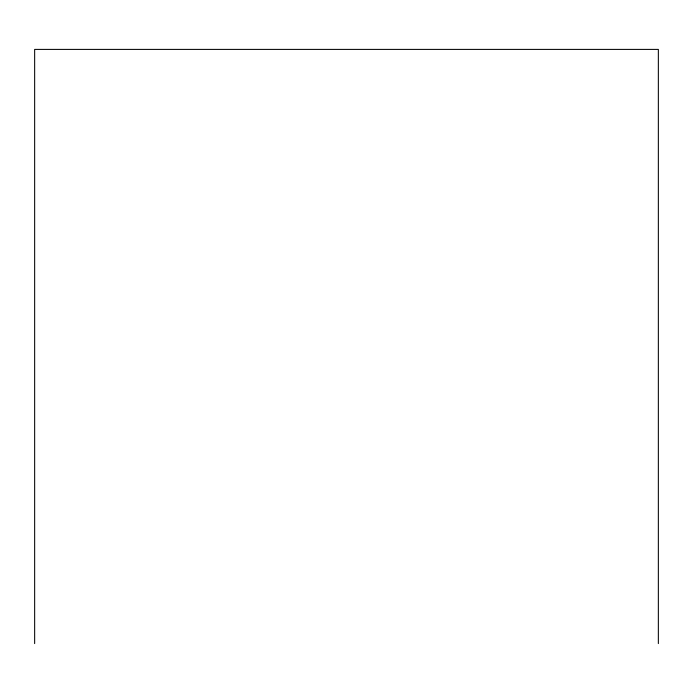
<?xml version="1.0" encoding="UTF-8"?>
<svg xmlns="http://www.w3.org/2000/svg" width="693" height="693" viewBox="0 0 693 693"><rect width="100%" height="100%" fill="white"/><g stroke="black" fill="none" stroke-linecap="round" stroke-linejoin="round"><path stroke-width="1.04" d="M658.35 643.598L658.35 49.402L34.65 49.402L34.65 643.598"/></g></svg>
